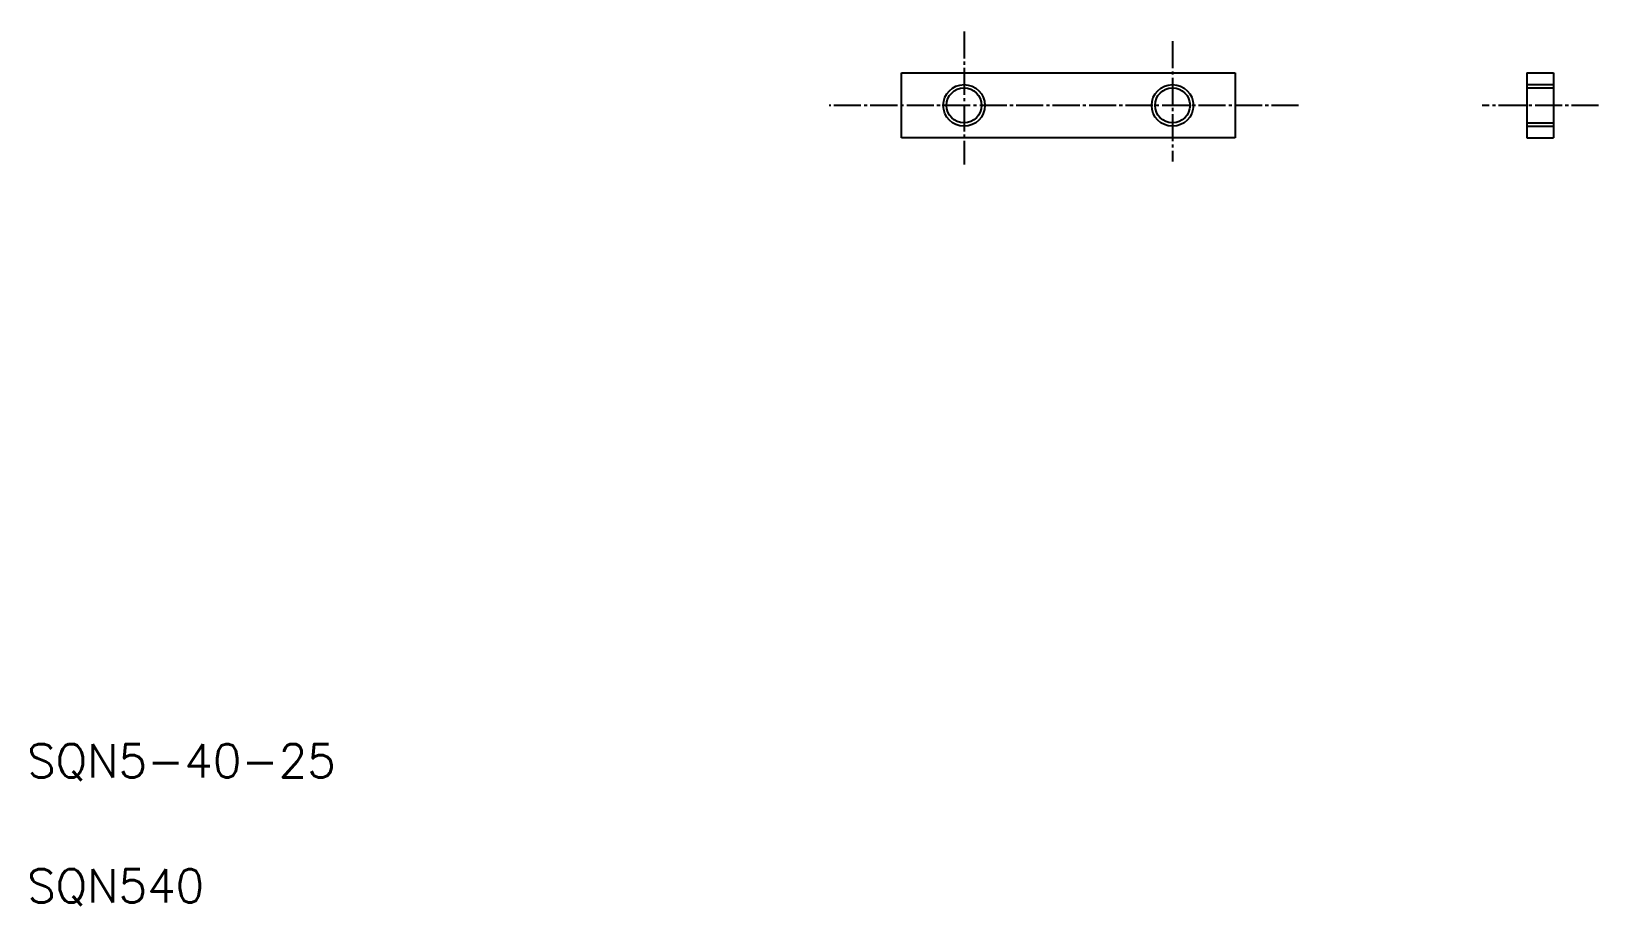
# Model space of a CAD drawing. Extents: x 11 to 199, y 10 to 114.
import ezdxf

# ---------------------------------------------------------------- set-up
doc = ezdxf.new("R2010")
doc.units = 0
doc.header["$LTSCALE"] = 0.25
doc.linetypes.add('CENTER', pattern=[17.5, 13, -1.5, 1.5, -1.5])
doc.layers.get('0').update_dxf_attribs({"linetype": 'CONTINUOUS'})
doc.styles.get("Standard").update_dxf_attribs({"font": 'txt.shx', "bigfont": 'bigfont.shx'})

msp = doc.modelspace()

# ---------------------------------------------------------------- linework, layer by layer
at = {"color": 1, "linetype": 'CENTER'}
for p, q in [((122.41, 114.46), (122.41, 98.48)), ((147.41, 113.28), (147.41, 98.87)), ((162.53, 105.58), (106.22, 105.58)), ((198.53, 105.58), (184.55, 105.58))]:
    msp.add_line(p, q, dxfattribs=at)
at = {"color": 7, "linetype": 'CONTINUOUS'}
for p, q in [((114.91, 109.48), (154.91, 109.48)), ((114.91, 101.68), (114.91, 109.48)), ((154.91, 109.48), (154.91, 101.68)), ((189.91, 109.48), (189.91, 101.68)), ((189.91, 109.48), (193.11, 109.48)), ((193.11, 109.48), (193.11, 101.68)), ((189.91, 107.68), (193.11, 107.68)), ((189.91, 103.48), (193.11, 103.48)), ((154.91, 101.68), (114.91, 101.68)), ((189.91, 101.68), (193.11, 101.68))]:
    msp.add_line(p, q, dxfattribs=at)
at = {"color": 3, "linetype": 'CONTINUOUS'}
for p, q in [((189.91, 108.08), (193.11, 108.08)), ((189.91, 103.08), (193.11, 103.08))]:
    msp.add_line(p, q, dxfattribs=at)
for p, q in [((134.91, 101.68), (134.91, 101.68)), ((144.91, 101.68), (144.91, 101.68))]:
    msp.add_line(p, q)
for centre in [(122.41, 105.58), (147.41, 105.58)]:
    msp.add_circle(centre, 2.5, dxfattribs=at)
at = {"color": 7, "linetype": 'CONTINUOUS'}
for centre in [(122.41, 105.58), (147.41, 105.58)]:
    msp.add_circle(centre, 2.1, dxfattribs=at)

# ---------------------------------------------------------------- texts
for s, p in [('SQN5-40-25', (10, 25)), ('SQN540', (10, 10))]:
    msp.add_text(s, height=4).set_placement(p)

doc.saveas('drawing.dxf')
